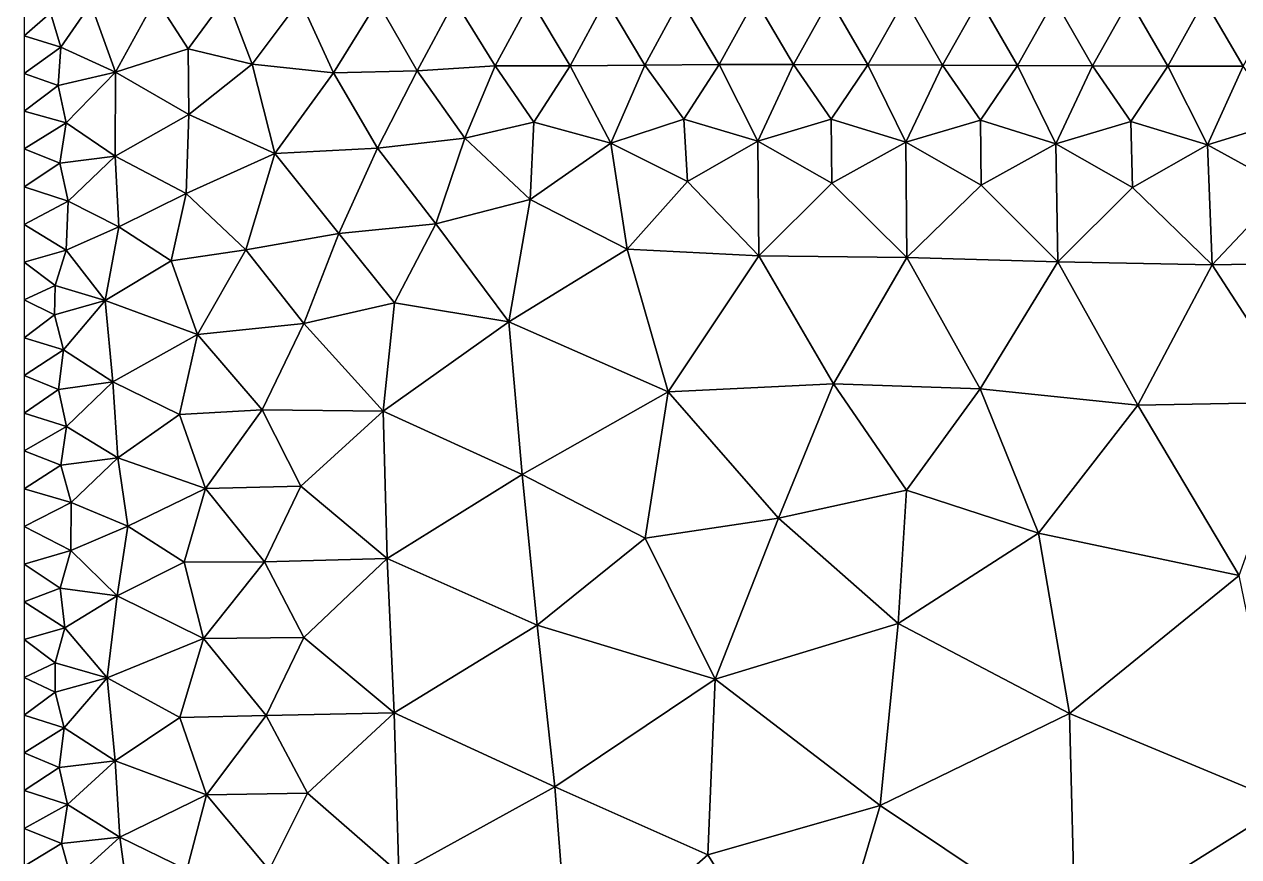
# Model space of a CAD drawing. Header units: metres. Extents: x 0 to 72, y -280 to 0.
# Drawn here: x 0.2 to 6.69, y -12.49 to -8.04 of the extents above; entities that cross this region are included whole.
import ezdxf

# ---------------------------------------------------------------- set-up
doc = ezdxf.new("R2010")
doc.units = ezdxf.units.M

msp = doc.modelspace()

# ---------------------------------------------------------------- linework, layer by layer
at = {"layer": 'layer', "color": 0}
for points in [[(0.2, -7.90323), (0.2, -8.10484), (0.340593, -7.98322)], [(0.554805, -7.93423), (0.687996, -8.29963), (0.902166, -7.90582)], [(0.902166, -7.90582), (0.687996, -8.29963), (1.07581, -8.17504)], [(1.27923, -7.89609), (0.902166, -7.90582), (1.07581, -8.17504)], [(1.4179, -8.25623), (1.27923, -7.89609), (1.07581, -8.17504)], [(1.67296, -7.91557), (1.27923, -7.89609), (1.4179, -8.25623)], [(3.30626, -7.9116), (2.90545, -7.91353), (3.11498, -8.26512)], [(3.51452, -8.26147), (3.30626, -7.9116), (3.11498, -8.26512)], [(3.70561, -7.91027), (3.30626, -7.9116), (3.51452, -8.26147)], [(3.91118, -8.25895), (3.70561, -7.91027), (3.51452, -8.26147)], [(4.10428, -7.90966), (3.70561, -7.91027), (3.91118, -8.25895)], [(4.30784, -8.25874), (4.10428, -7.90966), (3.91118, -8.25895)], [(4.50302, -7.90977), (4.10428, -7.90966), (4.30784, -8.25874)], [(4.70533, -8.25988), (4.50302, -7.90977), (4.30784, -8.25874)], [(4.90218, -7.91031), (4.50302, -7.90977), (4.70533, -8.25988)], [(5.10424, -8.26148), (4.90218, -7.91031), (4.70533, -8.25988)], [(5.30189, -7.9111), (4.90218, -7.91031), (5.10424, -8.26148)], [(5.5044, -8.26369), (5.30189, -7.9111), (5.10424, -8.26148)], [(5.70208, -7.91197), (5.30189, -7.9111), (5.5044, -8.26369)], [(5.90542, -8.26557), (5.70208, -7.91197), (5.5044, -8.26369)], [(6.1027, -7.91273), (5.70208, -7.91197), (5.90542, -8.26557)], [(6.3076, -8.26715), (6.1027, -7.91273), (5.90542, -8.26557)], [(6.50363, -7.91325), (6.1027, -7.91273), (6.3076, -8.26715)], [(0.340593, -7.98322), (0.394355, -8.16653), (0.554805, -7.93423)], [(0.554805, -7.93423), (0.394355, -8.16653), (0.687996, -8.29963)], [(1.85062, -8.30291), (1.67296, -7.91557), (1.4179, -8.25623)], [(2.08665, -7.92413), (1.67296, -7.91557), (1.85062, -8.30291)], [(2.29832, -8.29313), (2.08665, -7.92413), (1.85062, -8.30291)], [(2.50018, -7.9191), (2.08665, -7.92413), (2.29832, -8.29313)], [(2.71484, -8.26656), (2.50018, -7.9191), (2.29832, -8.29313)], [(2.90545, -7.91353), (2.50018, -7.9191), (2.71484, -8.26656)], [(3.11498, -8.26512), (2.90545, -7.91353), (2.71484, -8.26656)], [(6.70997, -8.26777), (6.50363, -7.91325), (6.3076, -8.26715)], [(6.90475, -7.91335), (6.50363, -7.91325), (6.70997, -8.26777)], [(0.340593, -7.98322), (0.2, -8.10484), (0.394355, -8.16653)], [(0.2, -8.10484), (0.2, -8.30645), (0.394355, -8.16653)], [(0.394355, -8.16653), (0.2, -8.30645), (0.381647, -8.37027)], [(0.394355, -8.16653), (0.381647, -8.37027), (0.687996, -8.29963)], [(0.687996, -8.29963), (1.07942, -8.52638), (1.07581, -8.17504)], [(1.07581, -8.17504), (1.07942, -8.52638), (1.4179, -8.25623)], [(0.381647, -8.37027), (0.424201, -8.57035), (0.687996, -8.29963)], [(0.687996, -8.29963), (0.424201, -8.57035), (0.685, -8.74885)], [(0.687996, -8.29963), (0.685, -8.74885), (1.07942, -8.52638)], [(1.4179, -8.25623), (1.07942, -8.52638), (1.53903, -8.73381)], [(1.85062, -8.30291), (1.4179, -8.25623), (1.53903, -8.73381)], [(2.29832, -8.29313), (1.85062, -8.30291), (2.08642, -8.70626)], [(2.55259, -8.65171), (2.29832, -8.29313), (2.08642, -8.70626)], [(2.71484, -8.26656), (2.29832, -8.29313), (2.55259, -8.65171)], [(2.92169, -8.56668), (2.71484, -8.26656), (2.55259, -8.65171)], [(3.11498, -8.26512), (2.71484, -8.26656), (2.92169, -8.56668)], [(3.33262, -8.67823), (3.11498, -8.26512), (2.92169, -8.56668)], [(3.51452, -8.26147), (3.11498, -8.26512), (3.33262, -8.67823)], [(3.72193, -8.54997), (3.51452, -8.26147), (3.33262, -8.67823)], [(3.91118, -8.25895), (3.51452, -8.26147), (3.72193, -8.54997)], [(4.11752, -8.66785), (3.91118, -8.25895), (3.72193, -8.54997)], [(4.30784, -8.25874), (3.91118, -8.25895), (4.11752, -8.66785)], [(4.50941, -8.55046), (4.30784, -8.25874), (4.11752, -8.66785)], [(4.70533, -8.25988), (4.30784, -8.25874), (4.50941, -8.55046)], [(4.90834, -8.67314), (4.70533, -8.25988), (4.50941, -8.55046)], [(5.10424, -8.26148), (4.70533, -8.25988), (4.90834, -8.67314)], [(5.30632, -8.55617), (5.10424, -8.26148), (4.90834, -8.67314)], [(5.5044, -8.26369), (5.10424, -8.26148), (5.30632, -8.55617)], [(5.70992, -8.68216), (5.5044, -8.26369), (5.30632, -8.55617)], [(5.90542, -8.26557), (5.5044, -8.26369), (5.70992, -8.68216)], [(6.11032, -8.56268), (5.90542, -8.26557), (5.70992, -8.68216)], [(6.3076, -8.26715), (5.90542, -8.26557), (6.11032, -8.56268)], [(6.51921, -8.68804), (6.3076, -8.26715), (6.11032, -8.56268)], [(6.70997, -8.26777), (6.3076, -8.26715), (6.51921, -8.68804)], [(6.91868, -8.56436), (6.70997, -8.26777), (6.51921, -8.68804)], [(0.2, -8.30645), (0.2, -8.50806), (0.381647, -8.37027)], [(2.08642, -8.70626), (1.85062, -8.30291), (1.53903, -8.73381)], [(0.381647, -8.37027), (0.2, -8.50806), (0.424201, -8.57035)], [(0.2, -8.50806), (0.2, -8.70968), (0.424201, -8.57035)], [(1.07942, -8.52638), (0.685, -8.74885), (1.0647, -8.94747)], [(1.07942, -8.52638), (1.0647, -8.94747), (1.53903, -8.73381)], [(3.72193, -8.54997), (3.33262, -8.67823), (3.74154, -8.88451)], [(4.11752, -8.66785), (3.72193, -8.54997), (3.74154, -8.88451)], [(4.50941, -8.55046), (4.11752, -8.66785), (4.51325, -8.89308)], [(4.90834, -8.67314), (4.50941, -8.55046), (4.51325, -8.89308)], [(5.30632, -8.55617), (4.90834, -8.67314), (5.31036, -8.90328)], [(5.70992, -8.68216), (5.30632, -8.55617), (5.31036, -8.90328)], [(0.424201, -8.57035), (0.2, -8.70968), (0.389103, -8.78575)], [(0.424201, -8.57035), (0.389103, -8.78575), (0.685, -8.74885)], [(2.92169, -8.56668), (2.55259, -8.65171), (2.90103, -8.97985)], [(3.33262, -8.67823), (2.92169, -8.56668), (2.90103, -8.97985)], [(6.11032, -8.56268), (5.70992, -8.68216), (6.11872, -8.91487)], [(6.51921, -8.68804), (6.11032, -8.56268), (6.11872, -8.91487)], [(6.91868, -8.56436), (6.51921, -8.68804), (6.93396, -8.9163)], [(2.55259, -8.65171), (2.08642, -8.70626), (2.39726, -9.10995)], [(2.90103, -8.97985), (2.55259, -8.65171), (2.39726, -9.10995)], [(3.33262, -8.67823), (2.90103, -8.97985), (3.42049, -9.24484)], [(3.74154, -8.88451), (3.33262, -8.67823), (3.42049, -9.24484)], [(4.11752, -8.66785), (3.74154, -8.88451), (4.12334, -9.28027)], [(4.51325, -8.89308), (4.11752, -8.66785), (4.12334, -9.28027)], [(4.90834, -8.67314), (4.51325, -8.89308), (4.9136, -9.28972)], [(5.31036, -8.90328), (4.90834, -8.67314), (4.9136, -9.28972)], [(5.70992, -8.68216), (5.31036, -8.90328), (5.71955, -9.31345)], [(6.11872, -8.91487), (5.70992, -8.68216), (5.71955, -9.31345)], [(6.51921, -8.68804), (6.11872, -8.91487), (6.54449, -9.32822)], [(6.93396, -8.9163), (6.51921, -8.68804), (6.54449, -9.32822)], [(0.2, -8.70968), (0.2, -8.91129), (0.389103, -8.78575)], [(0.389103, -8.78575), (0.434136, -8.98912), (0.685, -8.74885)], [(0.685, -8.74885), (0.434136, -8.98912), (0.705598, -9.12653)], [(0.685, -8.74885), (0.705598, -9.12653), (1.0647, -8.94747)], [(1.53903, -8.73381), (1.0647, -8.94747), (1.38283, -9.24791)], [(1.53903, -8.73381), (1.38283, -9.24791), (1.8797, -9.16121)], [(2.08642, -8.70626), (1.53903, -8.73381), (1.8797, -9.16121)], [(2.39726, -9.10995), (2.08642, -8.70626), (1.8797, -9.16121)], [(0.389103, -8.78575), (0.2, -8.91129), (0.434136, -8.98912)], [(4.12334, -9.28027), (3.74154, -8.88451), (3.42049, -9.24484)], [(0.2, -8.91129), (0.2, -9.1129), (0.434136, -8.98912)], [(1.0647, -8.94747), (0.705598, -9.12653), (0.984298, -9.30757)], [(1.0647, -8.94747), (0.984298, -9.30757), (1.38283, -9.24791)], [(4.9136, -9.28972), (4.51325, -8.89308), (4.12334, -9.28027)], [(5.71955, -9.31345), (5.31036, -8.90328), (4.9136, -9.28972)], [(6.54449, -9.32822), (6.11872, -8.91487), (5.71955, -9.31345)], [(7.37166, -9.3144), (6.93396, -8.9163), (6.54449, -9.32822)], [(0.434136, -8.98912), (0.2, -9.1129), (0.423251, -9.25001)], [(0.434136, -8.98912), (0.423251, -9.25001), (0.705598, -9.12653)], [(2.90103, -8.97985), (2.39726, -9.10995), (2.7882, -9.63394)], [(3.42049, -9.24484), (2.90103, -8.97985), (2.7882, -9.63394)], [(0.2, -9.1129), (0.2, -9.31452), (0.423251, -9.25001)], [(0.705598, -9.12653), (0.423251, -9.25001), (0.632646, -9.51905)], [(0.705598, -9.12653), (0.632646, -9.51905), (0.984298, -9.30757)], [(2.39726, -9.10995), (1.8797, -9.16121), (2.1774, -9.5322)], [(2.7882, -9.63394), (2.39726, -9.10995), (2.1774, -9.5322)], [(1.8797, -9.16121), (1.38283, -9.24791), (1.69338, -9.64231)], [(1.8797, -9.16121), (1.69338, -9.64231), (2.1774, -9.5322)], [(0.423251, -9.25001), (0.2, -9.31452), (0.364161, -9.43881)], [(0.423251, -9.25001), (0.364161, -9.43881), (0.632646, -9.51905)], [(0.984298, -9.30757), (1.12477, -9.70008), (1.38283, -9.24791)], [(1.38283, -9.24791), (1.12477, -9.70008), (1.69338, -9.64231)], [(3.42049, -9.24484), (2.7882, -9.63394), (3.63972, -10.0077)], [(4.12334, -9.28027), (3.42049, -9.24484), (3.63972, -10.0077)], [(0.2, -9.31452), (0.2, -9.51613), (0.364161, -9.43881)], [(0.984298, -9.30757), (0.632646, -9.51905), (1.12477, -9.70008)], [(4.52114, -9.96503), (4.12334, -9.28027), (3.63972, -10.0077)], [(4.9136, -9.28972), (4.12334, -9.28027), (4.52114, -9.96503)], [(5.30494, -9.9916), (4.9136, -9.28972), (4.52114, -9.96503)], [(5.71955, -9.31345), (4.9136, -9.28972), (5.30494, -9.9916)], [(6.1471, -10.0774), (5.71955, -9.31345), (5.30494, -9.9916)], [(6.54449, -9.32822), (5.71955, -9.31345), (6.1471, -10.0774)], [(7.02063, -10.0618), (6.54449, -9.32822), (6.1471, -10.0774)], [(7.37166, -9.3144), (6.54449, -9.32822), (7.02063, -10.0618)], [(0.364161, -9.43881), (0.2, -9.51613), (0.361581, -9.59491)], [(0.364161, -9.43881), (0.361581, -9.59491), (0.632646, -9.51905)], [(0.2, -9.51613), (0.2, -9.71774), (0.361581, -9.59491)], [(0.361581, -9.59491), (0.408665, -9.78302), (0.632646, -9.51905)], [(0.632646, -9.51905), (0.408665, -9.78302), (0.673216, -9.95355)], [(0.632646, -9.51905), (0.673216, -9.95355), (1.12477, -9.70008)], [(1.69338, -9.64231), (2.1161, -10.1102), (2.1774, -9.5322)], [(2.1774, -9.5322), (2.1161, -10.1102), (2.7882, -9.63394)], [(0.361581, -9.59491), (0.2, -9.71774), (0.408665, -9.78302)], [(1.12477, -9.70008), (1.46983, -10.1027), (1.69338, -9.64231)], [(1.69338, -9.64231), (1.46983, -10.1027), (2.1161, -10.1102)], [(2.7882, -9.63394), (2.1161, -10.1102), (2.85855, -10.4492)], [(3.63972, -10.0077), (2.7882, -9.63394), (2.85855, -10.4492)], [(0.2, -9.71774), (0.2, -9.91935), (0.408665, -9.78302)], [(1.12477, -9.70008), (0.673216, -9.95355), (1.02882, -10.128)], [(1.12477, -9.70008), (1.02882, -10.128), (1.46983, -10.1027)], [(0.408665, -9.78302), (0.2, -9.91935), (0.382071, -9.99368)], [(0.408665, -9.78302), (0.382071, -9.99368), (0.673216, -9.95355)], [(0.2, -9.91935), (0.2, -10.121), (0.382071, -9.99368)], [(0.382071, -9.99368), (0.425474, -10.1916), (0.673216, -9.95355)], [(0.673216, -9.95355), (0.425474, -10.1916), (0.700186, -10.3598)], [(0.673216, -9.95355), (0.700186, -10.3598), (1.02882, -10.128)], [(4.52114, -9.96503), (3.63972, -10.0077), (4.22884, -10.6816)], [(4.91149, -10.5317), (4.52114, -9.96503), (4.22884, -10.6816)], [(5.30494, -9.9916), (4.52114, -9.96503), (4.91149, -10.5317)], [(0.382071, -9.99368), (0.2, -10.121), (0.425474, -10.1916)], [(3.63972, -10.0077), (2.85855, -10.4492), (3.51643, -10.788)], [(4.22884, -10.6816), (3.63972, -10.0077), (3.51643, -10.788)], [(4.91149, -10.5317), (5.6171, -10.7626), (5.30494, -9.9916)], [(5.6171, -10.7626), (6.1471, -10.0774), (5.30494, -9.9916)], [(1.02882, -10.128), (1.16764, -10.523), (1.46983, -10.1027)], [(1.46983, -10.1027), (1.16764, -10.523), (1.67758, -10.5105)], [(1.46983, -10.1027), (1.67758, -10.5105), (2.1161, -10.1102)], [(2.1161, -10.1102), (1.67758, -10.5105), (2.13741, -10.8977)], [(2.1161, -10.1102), (2.13741, -10.8977), (2.85855, -10.4492)], [(5.6171, -10.7626), (6.68821, -10.9886), (6.1471, -10.0774)], [(6.1471, -10.0774), (6.68821, -10.9886), (7.02063, -10.0618)], [(0.2, -10.121), (0.2, -10.3226), (0.425474, -10.1916)], [(1.02882, -10.128), (0.700186, -10.3598), (1.16764, -10.523)], [(0.425474, -10.1916), (0.2, -10.3226), (0.395517, -10.3993)], [(0.425474, -10.1916), (0.395517, -10.3993), (0.700186, -10.3598)], [(0.2, -10.3226), (0.2, -10.5242), (0.395517, -10.3993)], [(0.395517, -10.3993), (0.44986, -10.5981), (0.700186, -10.3598)], [(0.700186, -10.3598), (0.44986, -10.5981), (0.753461, -10.7251)], [(0.700186, -10.3598), (0.753461, -10.7251), (1.16764, -10.523)], [(0.395517, -10.3993), (0.2, -10.5242), (0.44986, -10.5981)], [(2.85855, -10.4492), (2.13741, -10.8977), (2.93867, -11.253)], [(2.85855, -10.4492), (2.93867, -11.253), (3.51643, -10.788)], [(0.2, -10.5242), (0.2, -10.7258), (0.44986, -10.5981)], [(1.16764, -10.523), (0.753461, -10.7251), (1.05322, -10.9173)], [(1.16764, -10.523), (1.05322, -10.9173), (1.48282, -10.9155)], [(1.16764, -10.523), (1.48282, -10.9155), (1.67758, -10.5105)], [(1.67758, -10.5105), (1.48282, -10.9155), (2.13741, -10.8977)], [(4.22884, -10.6816), (4.86766, -11.2446), (4.91149, -10.5317)], [(4.86766, -11.2446), (5.6171, -10.7626), (4.91149, -10.5317)], [(0.44986, -10.5981), (0.2, -10.7258), (0.448836, -10.8547)], [(0.44986, -10.5981), (0.448836, -10.8547), (0.753461, -10.7251)], [(3.89038, -11.5414), (4.22884, -10.6816), (3.51643, -10.788)], [(3.89038, -11.5414), (4.86766, -11.2446), (4.22884, -10.6816)], [(0.2, -10.7258), (0.2, -10.9274), (0.448836, -10.8547)], [(0.753461, -10.7251), (0.448836, -10.8547), (0.695743, -11.0969)], [(0.753461, -10.7251), (0.695743, -11.0969), (1.05322, -10.9173)], [(4.86766, -11.2446), (5.78254, -11.7251), (5.6171, -10.7626)], [(5.78254, -11.7251), (6.68821, -10.9886), (5.6171, -10.7626)], [(3.51643, -10.788), (2.93867, -11.253), (3.89038, -11.5414)], [(0.448836, -10.8547), (0.2, -10.9274), (0.392431, -11.055)], [(0.448836, -10.8547), (0.392431, -11.055), (0.695743, -11.0969)], [(0.2, -10.9274), (0.2, -11.129), (0.392431, -11.055)], [(1.05322, -10.9173), (0.695743, -11.0969), (1.15674, -11.3238)], [(1.05322, -10.9173), (1.15674, -11.3238), (1.48282, -10.9155)], [(1.48282, -10.9155), (1.15674, -11.3238), (1.69216, -11.3192)], [(1.48282, -10.9155), (1.69216, -11.3192), (2.13741, -10.8977)], [(2.13741, -10.8977), (1.69216, -11.3192), (2.17576, -11.7215)], [(2.13741, -10.8977), (2.17576, -11.7215), (2.93867, -11.253)], [(5.78254, -11.7251), (6.93881, -12.207), (6.68821, -10.9886)], [(0.392431, -11.055), (0.2, -11.129), (0.416061, -11.267)], [(0.392431, -11.055), (0.416061, -11.267), (0.695743, -11.0969)], [(0.2, -11.129), (0.2, -11.3306), (0.416061, -11.267)], [(0.695743, -11.0969), (0.416061, -11.267), (0.642029, -11.5349)], [(0.695743, -11.0969), (0.642029, -11.5349), (1.15674, -11.3238)], [(0.416061, -11.267), (0.2, -11.3306), (0.364873, -11.4552)], [(0.416061, -11.267), (0.364873, -11.4552), (0.642029, -11.5349)], [(2.93867, -11.253), (2.17576, -11.7215), (3.03278, -12.1165)], [(2.93867, -11.253), (3.03278, -12.1165), (3.89038, -11.5414)], [(4.77172, -12.2172), (4.86766, -11.2446), (3.89038, -11.5414)], [(4.77172, -12.2172), (5.78254, -11.7251), (4.86766, -11.2446)], [(0.2, -11.3306), (0.2, -11.5323), (0.364873, -11.4552)], [(1.15674, -11.3238), (0.642029, -11.5349), (1.03138, -11.7462)], [(1.15674, -11.3238), (1.03138, -11.7462), (1.49216, -11.7362)], [(1.15674, -11.3238), (1.49216, -11.7362), (1.69216, -11.3192)], [(1.69216, -11.3192), (1.49216, -11.7362), (2.17576, -11.7215)], [(0.364873, -11.4552), (0.2, -11.5323), (0.364306, -11.6114)], [(0.364873, -11.4552), (0.364306, -11.6114), (0.642029, -11.5349)], [(0.2, -11.5323), (0.2, -11.7339), (0.364306, -11.6114)], [(0.364306, -11.6114), (0.413063, -11.801), (0.642029, -11.5349)], [(0.642029, -11.5349), (0.413063, -11.801), (0.684551, -11.9782)], [(0.642029, -11.5349), (0.684551, -11.9782), (1.03138, -11.7462)], [(3.03278, -12.1165), (3.85013, -12.4797), (3.89038, -11.5414)], [(3.85013, -12.4797), (4.77172, -12.2172), (3.89038, -11.5414)], [(0.364306, -11.6114), (0.2, -11.7339), (0.413063, -11.801)], [(0.2, -11.7339), (0.2, -11.9355), (0.413063, -11.801)], [(1.03138, -11.7462), (1.17318, -12.1591), (1.49216, -11.7362)], [(1.49216, -11.7362), (1.17318, -12.1591), (1.71308, -12.1501)], [(1.49216, -11.7362), (1.71308, -12.1501), (2.17576, -11.7215)], [(2.17576, -11.7215), (1.71308, -12.1501), (2.20119, -12.5766)], [(2.17576, -11.7215), (2.20119, -12.5766), (3.03278, -12.1165)], [(4.77172, -12.2172), (5.81205, -12.9135), (5.78254, -11.7251)], [(5.81205, -12.9135), (6.93881, -12.207), (5.78254, -11.7251)], [(0.413063, -11.801), (0.2, -11.9355), (0.385916, -12.0126)], [(0.413063, -11.801), (0.385916, -12.0126), (0.684551, -11.9782)], [(1.03138, -11.7462), (0.684551, -11.9782), (1.17318, -12.1591)], [(0.2, -11.9355), (0.2, -12.1371), (0.385916, -12.0126)], [(0.385916, -12.0126), (0.430109, -12.2115), (0.684551, -11.9782)], [(0.684551, -11.9782), (0.430109, -12.2115), (0.710175, -12.3848)], [(0.684551, -11.9782), (0.710175, -12.3848), (1.17318, -12.1591)], [(0.385916, -12.0126), (0.2, -12.1371), (0.430109, -12.2115)], [(3.03278, -12.1165), (2.20119, -12.5766), (3.11184, -13.1265)], [(3.11184, -13.1265), (3.85013, -12.4797), (3.03278, -12.1165)], [(0.2, -12.1371), (0.2, -12.3387), (0.430109, -12.2115)], [(1.17318, -12.1591), (0.710175, -12.3848), (1.06741, -12.5608)], [(1.17318, -12.1591), (1.06741, -12.5608), (1.50824, -12.5606)], [(1.17318, -12.1591), (1.50824, -12.5606), (1.71308, -12.1501)], [(1.71308, -12.1501), (1.50824, -12.5606), (2.20119, -12.5766)], [(0.430109, -12.2115), (0.2, -12.3387), (0.39893, -12.4185)], [(0.430109, -12.2115), (0.39893, -12.4185), (0.710175, -12.3848)], [(4.42236, -13.3934), (4.77172, -12.2172), (3.85013, -12.4797)], [(4.42236, -13.3934), (5.81205, -12.9135), (4.77172, -12.2172)], [(5.81205, -12.9135), (7.29832, -13.7023), (6.93881, -12.207)], [(0.2, -12.3387), (0.2, -12.5403), (0.39893, -12.4185)], [(0.39893, -12.4185), (0.453305, -12.6184), (0.710175, -12.3848)], [(0.710175, -12.3848), (0.453305, -12.6184), (0.759848, -12.7512)], [(0.710175, -12.3848), (0.759848, -12.7512), (1.06741, -12.5608)], [(0.39893, -12.4185), (0.2, -12.5403), (0.453305, -12.6184)], [(3.11184, -13.1265), (4.42236, -13.3934), (3.85013, -12.4797)]]:
    msp.add_3dface(points, dxfattribs=at)

doc.saveas('drawing.dxf')
